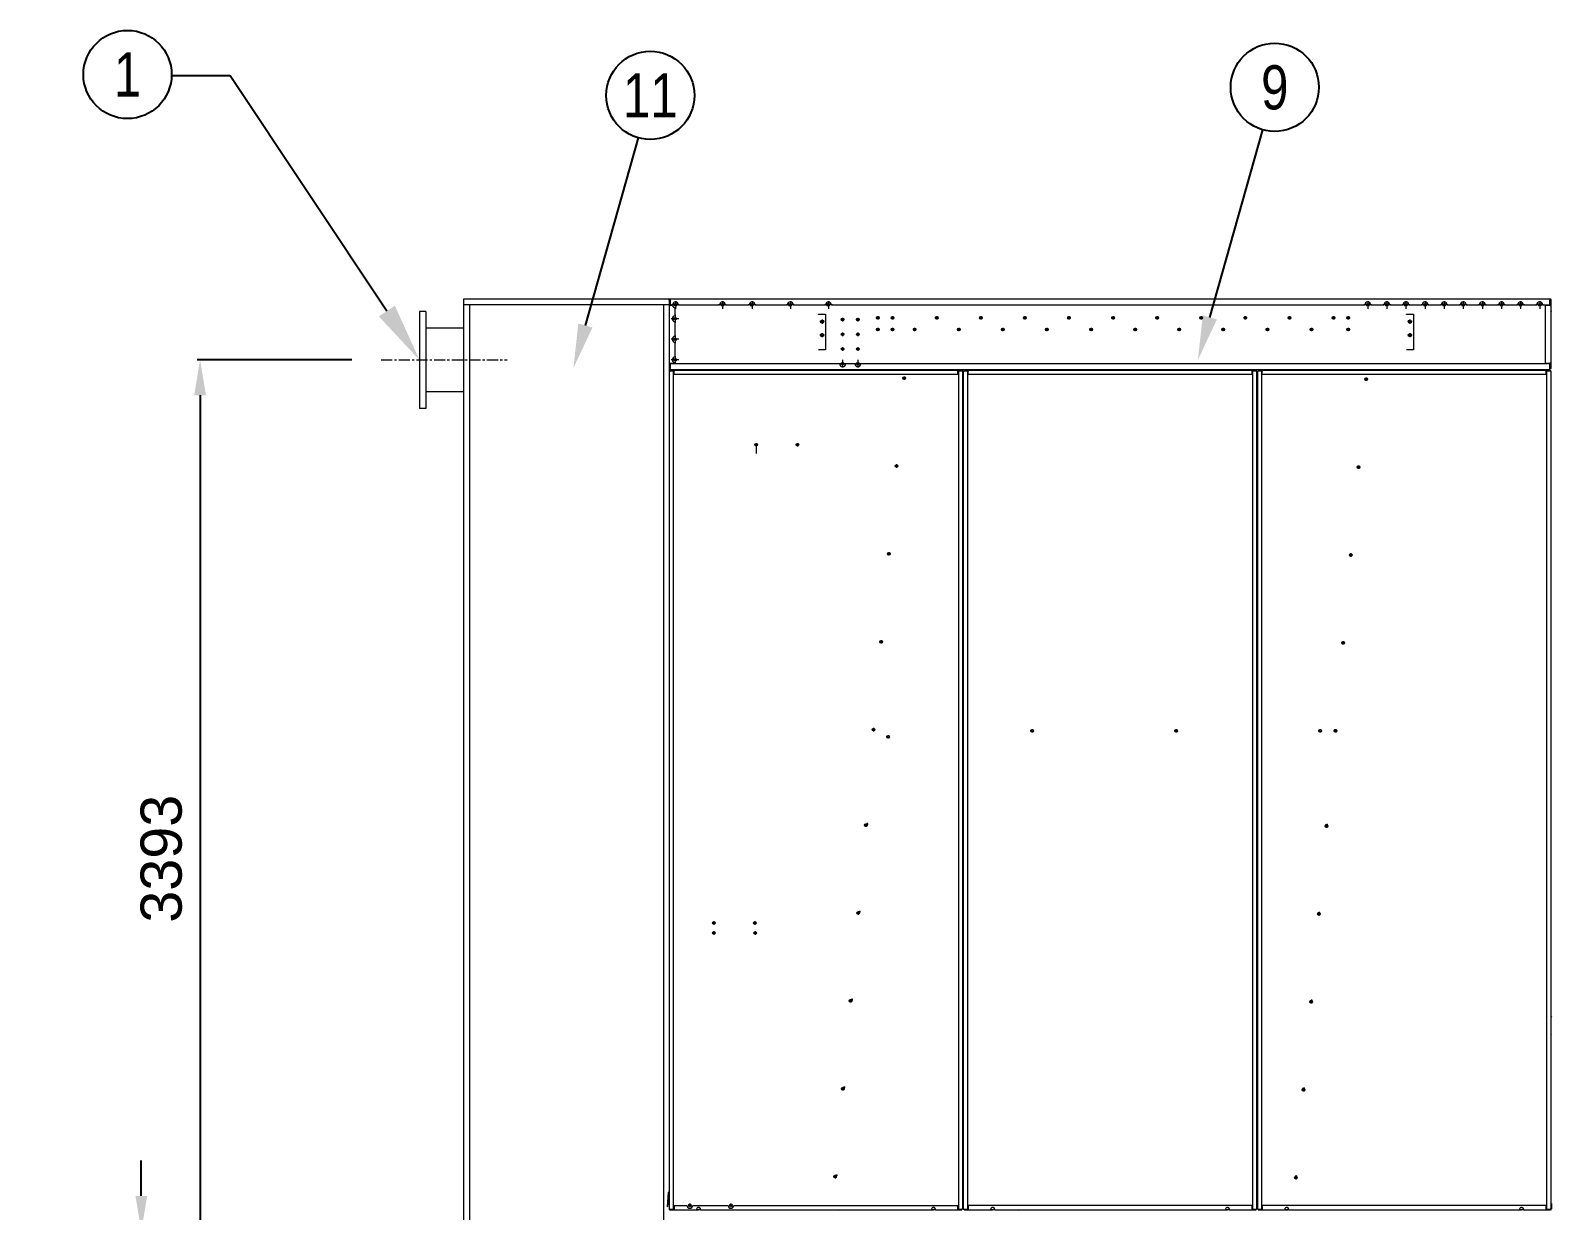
# Model space of a CAD drawing. Header units: millimetres. Extents: x -17070 to 42347, y -291348 to 30072.
# Drawn here: x 20860 to 26035, y 17359 to 21373 of the extents above; entities that cross this region are included whole.
import ezdxf
from ezdxf import colors
from ezdxf.entities.mleader import LeaderData, LeaderLine
from ezdxf.enums import TextEntityAlignment as Align
from ezdxf.math import Vec2, Vec3

# ---------------------------------------------------------------- set-up
doc = ezdxf.new("R2010")
doc.units = ezdxf.units.MM
doc.linetypes.add('CENTER', pattern=[2, 1.25, -0.25, 0.25, -0.25])
doc.linetypes.add('DASHDOT', pattern=[18.5, 12, -3, 0.5, -3])
for name, color, linetype in [('center', 1, 'CENTER'), ('냉각탑_dim', 1, 'Continuous'), ('냉각탑_text', 3, 'Continuous')]:
    doc.layers.add(name, color=color, linetype=linetype)
doc.styles.get("Standard").update_dxf_attribs({"font": 'arial.ttf'})
doc.dimstyles.new('1.40', dxfattribs={"dimscale": 20, "dimtxt": 1.5, "dimasz": 1, "dimexe": 0.5, "dimexo": 0.5, "dimgap": 0.5, "dimtad": 1, "dimdec": 0, "dimzin": 0, "dimdsep": 46, "dimtxsty": 'Standard', "dimcen": 0, "dimclrd": 2, "dimclre": 2, "dimclrt": 3, "dimadec": 0, "dimazin": 0, "dimtfac": 1, "dimtdec": 0, "dimtmove": 0, "dimatfit": 0, "dimfxl": 1, "dimtolj": 1, "dimtzin": 0, "dimlwd": -1, "dimlwe": -1, "dimarcsym": 0})

# ---------------------------------------------------------------- blocks, each defined once
blk = doc.blocks.new('*D892')
at = {"color": 2, "transparency": 16777216}
for p, q in [((21953.2, 20252.4), (21427.1, 20252.4)), ((21437.1, 20132.4), (21437.1, 16979.4)), ((22233.3, 16859.4), (21427.1, 16859.4))]:
    blk.add_line(p, q, dxfattribs=at)
for points in [[(21417.1, 20132.4), (21457.1, 20132.4), (21437.1, 20252.4)], [(21417.1, 16979.4), (21457.1, 16979.4), (21437.1, 16859.4)]]:
    blk.add_solid(points, dxfattribs=at)
at = {"layer": 'Defpoints', "color": 0, "transparency": 16777216}
for p in [(22053.2, 20252.4), (21437.1, 16859.4), (22333.3, 16859.4)]:
    blk.add_point(p, dxfattribs=at)
at = {"color": 3, "lineweight": 5, "transparency": 16777216, "insert": (21305.6, 18555.9), "char_height": 140, "attachment_point": 5, "rotation": 90}
blk.add_mtext('\\A1;3393', dxfattribs=at)
blk = doc.blocks.new('*D901')
at = {"color": 2, "transparency": 16777216}
for p, q in [((21237.1, 17409.4), (21237.1, 17529.4)), ((19406.3, 17289.4), (21247.1, 17289.4)), ((21237.1, 17289.4), (21237.1, 16859.4)), ((19675.8, 16859.4), (21247.1, 16859.4)), ((21237.1, 16739.4), (21237.1, 16184.9))]:
    blk.add_line(p, q, dxfattribs=at)
for points in [[(21217.1, 17409.4), (21257.1, 17409.4), (21237.1, 17289.4)], [(21217.1, 16739.4), (21257.1, 16739.4), (21237.1, 16859.4)]]:
    blk.add_solid(points, dxfattribs=at)
at = {"layer": 'Defpoints', "color": 0, "transparency": 16777216}
for p in [(19306.3, 17289.4), (19575.8, 16859.4), (21237.1, 16859.4)]:
    blk.add_point(p, dxfattribs=at)
at = {"color": 3, "lineweight": 5, "transparency": 16777216, "insert": (21105.6, 16402.2), "char_height": 140, "attachment_point": 5, "rotation": 90}
blk.add_mtext('\\A1;430', dxfattribs=at)
blk = doc.blocks.new('1')
at = {"lineweight": 20}
for p, q in [((23033.3, 20459.4), (22333.3, 20459.4)), ((22333.3, 20459.4), (22333.3, 16859.4)), ((23036.8, 20459.4), (23033.3, 20459.4)), ((23033.3, 20455.9), (23033.3, 20459.4)), ((23033.3, 20439.4), (22333.3, 20439.4)), ((22353.3, 20439.4), (22353.3, 16879.4))]:
    blk.add_line(p, q, dxfattribs=at)
at = {"color": 7, "lineweight": 20, "ltscale": 0.4625}
for p, q in [((23033.3, 20455.9), (23033.3, 20437.4)), ((23035.3, 20437.4), (23035.3, 20455.9)), ((26031.3, 20455.9), (26031.3, 20437.4)), ((26033.3, 20437.4), (26033.3, 20455.9)), ((23033.3, 20241.4), (23033.3, 20222.9)), ((23035.3, 20222.9), (23035.3, 20241.4)), ((26031.3, 20241.4), (26031.3, 20222.9)), ((26033.3, 20222.9), (26033.3, 20241.4)), ((26034.7, 17383.8), (26034.7, 17365.3)), ((26034.7, 17383.8), (26034.7, 17365.3))]:
    blk.add_line(p, q, dxfattribs=at)
at = {"color": 7, "lineweight": 20, "ltscale": 0.05}
for p, q in [((23035.3, 20455.9), (23033.3, 20455.9)), ((26031.3, 20455.9), (26033.3, 20455.9)), ((23035.3, 20222.9), (23033.3, 20222.9)), ((23075.3, 20217.4), (23075.3, 20219.4)), ((23371.3, 20219.4), (23371.3, 20217.4)), ((23393.3, 20219.4), (23393.3, 20217.4)), ((23415.3, 20219.4), (23415.3, 20217.4)), ((23505.1, 20217.4), (23505.1, 20219.4)), ((23566.3, 20217.4), (23566.3, 20219.4)), ((23596.3, 20219.4), (23596.3, 20217.4)), ((23598.3, 20217.4), (23598.3, 20219.4)), ((23600.3, 20219.4), (23600.3, 20217.4)), ((23602.3, 20219.4), (23602.3, 20217.4)), ((23699.8, 20217.4), (23699.8, 20219.4)), ((23701.8, 20219.4), (23701.8, 20217.4)), ((25505.1, 20217.4), (25505.1, 20219.4)), ((26031.3, 20222.9), (26033.3, 20222.9)), ((23033.2, 17422), (23031.3, 17422.1)), ((23028.9, 17372.2), (23026.9, 17372.3)), ((23505.1, 17361.4), (23505.1, 17359.4)), ((25505.1, 17361.4), (25505.1, 17359.4))]:
    blk.add_line(p, q, dxfattribs=at)
at = {"color": 7, "lineweight": 20, "ltscale": 0.0375}
for p, q in [((23035.3, 20455.9), (23036.8, 20455.9)), ((26031.3, 20455.9), (26029.8, 20455.9)), ((23035.3, 20222.9), (23036.8, 20222.9)), ((23036.4, 20215.8), (23036.4, 20214.3)), ((24029.2, 20215.8), (24029.2, 20214.3)), ((24036.9, 20215.8), (24036.9, 20214.3)), ((25029.7, 20215.8), (25029.7, 20214.3)), ((25037.4, 20215.8), (25037.4, 20214.3)), ((26031.3, 20222.9), (26029.8, 20222.9)), ((26030.2, 20215.8), (26030.2, 20214.3)), ((24033.8, 19012.4), (24032.3, 19012.4)), ((25034.3, 19012.4), (25032.8, 19012.4)), ((24033.8, 18968.4), (24032.3, 18968.4)), ((24033.8, 18951.4), (24032.3, 18951.4)), ((25034.3, 18968.4), (25032.8, 18968.4)), ((25034.3, 18951.4), (25032.8, 18951.4)), ((23036.4, 17363), (23036.4, 17364.5)), ((24029.2, 17363), (24029.2, 17364.5)), ((24036.9, 17363), (24036.9, 17364.5)), ((25029.7, 17363), (25029.7, 17364.5)), ((25037.4, 17363), (25037.4, 17364.5)), ((26030.2, 17363), (26030.2, 17364.5))]:
    blk.add_line(p, q, dxfattribs=at)
at = {"color": 7, "lineweight": 20}
for p, q in [((26029.8, 20459.4), (23036.8, 20459.4)), ((22183.3, 20417.4), (22183.3, 20087.4)), ((22205.3, 20417.4), (22183.3, 20417.4)), ((22205.3, 20417.4), (22205.3, 20087.4)), ((23013.3, 20439.4), (23013.3, 16879.4)), ((23033.3, 20437.4), (23033.3, 20241.4)), ((23053.3, 20402.4), (23053.3, 20429.4)), ((23064.3, 20439.4), (23204.3, 20439.4)), ((23224.3, 20439.4), (23305.3, 20439.4)), ((23325.3, 20439.4), (23435.3, 20439.4)), ((23455.3, 20439.4), (23565.3, 20439.4)), ((23541.5, 20407.9), (23565.1, 20407.9)), ((23565.1, 20407.9), (23565.1, 20286.4)), ((23585.3, 20439.4), (25399.8, 20439.4)), ((25419.8, 20439.4), (25464.8, 20439.4)), ((25484.8, 20439.4), (25529.8, 20439.4)), ((25541.5, 20407.9), (25565.1, 20407.9)), ((25549.8, 20439.4), (25594.8, 20439.4)), ((25565.1, 20407.9), (25565.1, 20286.4)), ((25614.8, 20439.4), (25659.8, 20439.4)), ((25679.8, 20439.4), (25724.8, 20439.4)), ((25744.8, 20439.4), (25789.8, 20439.4)), ((25809.8, 20439.4), (25854.8, 20439.4)), ((25874.8, 20439.4), (25919.8, 20439.4)), ((25939.8, 20439.4), (25984.8, 20439.4)), ((26004.8, 20439.4), (26029.8, 20439.4)), ((26013.3, 20437.4), (26013.3, 20241.4)), ((26033.3, 20241.4), (26033.3, 20437.4)), ((22333.3, 20360.5), (22205.3, 20360.5)), ((23053.3, 20332.4), (23053.3, 20382.4)), ((23053.3, 20262.4), (23053.3, 20312.4)), ((23613.3, 20239.4), (23036.8, 20239.4)), ((23565.1, 20286.4), (23541.5, 20286.4)), ((23664.8, 20239.4), (23633.3, 20239.4)), ((26029.8, 20239.4), (23684.8, 20239.4)), ((25565.1, 20286.4), (25541.5, 20286.4)), ((23033.3, 20214.3), (23033.3, 17364.5)), ((23036.8, 20219.4), (26029.8, 20219.4)), ((23048.3, 17364.5), (23048.3, 20214.3)), ((23049.9, 20217.4), (24015.7, 20217.4)), ((24015.7, 20202.4), (23049.9, 20202.4)), ((24017.3, 20214.3), (24017.3, 17364.5)), ((24032.3, 17364.5), (24032.3, 20214.3)), ((24033.8, 20214.3), (24033.8, 17364.5)), ((24048.8, 17364.5), (24048.8, 20214.3)), ((24050.4, 20217.4), (25016.2, 20217.4)), ((25016.2, 20202.4), (24050.4, 20202.4)), ((25017.8, 20214.3), (25017.8, 17364.5)), ((25032.8, 17364.5), (25032.8, 20214.3)), ((25034.3, 20214.3), (25034.3, 17364.5)), ((25049.3, 17364.5), (25049.3, 20214.3)), ((25050.9, 20217.4), (26016.7, 20217.4)), ((26016.7, 20202.4), (25050.9, 20202.4)), ((26018.3, 20214.3), (26018.3, 17364.5)), ((26033.3, 17364.5), (26033.3, 20214.3)), ((22333.3, 20144.2), (22205.3, 20144.2)), ((22205.3, 20087.4), (22183.3, 20087.4)), ((23026.9, 17372.3), (23031.3, 17422.1)), ((23028.9, 17372.2), (23033.2, 17422)), ((23049.9, 17376.4), (23093.3, 17376.4)), ((23049.9, 17361.4), (23126.5, 17361.4)), ((23113.2, 17376.4), (23233.3, 17376.4)), ((23140, 17361.4), (23925.5, 17361.4)), ((23253.2, 17376.4), (24015.7, 17376.4)), ((23939, 17361.4), (24015.7, 17361.4)), ((25016.2, 17376.4), (24050.4, 17376.4)), ((24050.4, 17361.4), (24127, 17361.4)), ((24140.5, 17361.4), (24926, 17361.4)), ((24939.5, 17361.4), (25016.2, 17361.4)), ((26016.7, 17376.4), (25050.9, 17376.4)), ((25050.9, 17361.4), (25127.5, 17361.4)), ((25141, 17361.4), (25926.5, 17361.4)), ((25940, 17361.4), (26016.7, 17361.4))]:
    blk.add_line(p, q, dxfattribs=at)
at = {"color": 7, "lineweight": 20, "ltscale": 0.0875}
for p, q in [((23036.8, 20459.4), (23036.8, 20455.9)), ((26029.8, 20459.4), (26029.8, 20455.9)), ((23033.3, 20437.4), (23036.8, 20437.4)), ((26033.3, 20437.4), (26029.8, 20437.4)), ((23033.3, 20241.4), (23036.8, 20241.4)), ((26033.3, 20241.4), (26029.8, 20241.4)), ((23036.8, 20219.4), (23036.8, 20222.9)), ((26029.8, 20219.4), (26029.8, 20222.9))]:
    blk.add_line(p, q, dxfattribs=at)
at = {"color": 7, "lineweight": 20, "ltscale": 0.4125}
for p, q in [((23036.8, 20455.9), (23036.8, 20439.4)), ((26029.8, 20439.4), (26029.8, 20455.9)), ((26029.8, 20437.4), (26013.3, 20437.4)), ((23036.8, 20241.4), (23053.3, 20241.4)), ((23036.8, 20239.4), (23036.8, 20222.9)), ((26013.3, 20241.4), (26029.8, 20241.4)), ((26029.8, 20222.9), (26029.8, 20239.4))]:
    blk.add_line(p, q, dxfattribs=at)
at = {"color": 7, "linetype": 'DASHDOT', "lineweight": 20}
for p, q in [((23054.3, 20452.4), (23054.3, 20426.4)), ((23214.3, 20452.4), (23214.3, 20426.4)), ((23315.3, 20452.4), (23315.3, 20426.4)), ((23445.3, 20452.4), (23445.3, 20426.4)), ((23575.3, 20452.4), (23575.3, 20426.4)), ((25409.8, 20452.4), (25409.8, 20426.4)), ((25474.8, 20452.4), (25474.8, 20426.4)), ((25539.8, 20452.4), (25539.8, 20426.4)), ((25604.8, 20452.4), (25604.8, 20426.4)), ((25669.8, 20452.4), (25669.8, 20426.4)), ((25734.8, 20452.4), (25734.8, 20426.4)), ((25799.8, 20452.4), (25799.8, 20426.4)), ((25864.8, 20452.4), (25864.8, 20426.4)), ((25929.8, 20452.4), (25929.8, 20426.4)), ((25994.8, 20452.4), (25994.8, 20426.4)), ((23066.3, 20392.4), (23040.3, 20392.4)), ((23067.3, 20439.4), (23041.3, 20439.4)), ((23053.3, 20405.4), (23053.3, 20379.4)), ((23227.3, 20439.4), (23201.3, 20439.4)), ((23328.3, 20439.4), (23302.3, 20439.4)), ((23458.3, 20439.4), (23432.3, 20439.4)), ((23588.3, 20439.4), (23562.3, 20439.4)), ((25422.8, 20439.4), (25396.8, 20439.4)), ((25487.8, 20439.4), (25461.8, 20439.4)), ((25552.8, 20439.4), (25526.8, 20439.4)), ((25617.8, 20439.4), (25591.8, 20439.4)), ((25682.8, 20439.4), (25656.8, 20439.4)), ((25747.8, 20439.4), (25721.8, 20439.4)), ((25812.8, 20439.4), (25786.8, 20439.4)), ((25877.8, 20439.4), (25851.8, 20439.4)), ((25942.8, 20439.4), (25916.8, 20439.4)), ((26007.8, 20439.4), (25981.8, 20439.4)), ((23066.3, 20322.4), (23040.3, 20322.4)), ((23053.3, 20335.4), (23053.3, 20309.4)), ((23066.3, 20252.4), (23040.3, 20252.4)), ((23053.3, 20265.4), (23053.3, 20239.4)), ((23636.3, 20239.4), (23610.3, 20239.4)), ((23623.3, 20252.4), (23623.3, 20226.4)), ((23687.8, 20239.4), (23661.8, 20239.4)), ((23674.8, 20252.4), (23674.8, 20226.4))]:
    blk.add_line(p, q, dxfattribs=at)
at = {"color": 7, "linetype": 'DASHDOT', "lineweight": 20, "ltscale": 0.292505}
for p, q in [((23314.3, 20445.2), (23314.3, 20433.5)), ((23444.3, 20445.2), (23444.3, 20433.5)), ((23574.3, 20445.2), (23574.3, 20433.5)), ((23623.3, 20395.2), (23623.3, 20383.5)), ((23674.8, 20395.2), (23674.8, 20383.5)), ((23743.3, 20401.2), (23743.3, 20389.5)), ((23793.3, 20401.2), (23793.3, 20389.5)), ((23943.3, 20401.2), (23943.3, 20389.5)), ((24093.3, 20401.2), (24093.3, 20389.5)), ((24243.3, 20401.2), (24243.3, 20389.5)), ((24393.3, 20401.2), (24393.3, 20389.5)), ((24543.3, 20401.2), (24543.3, 20389.5)), ((24693.3, 20401.2), (24693.3, 20389.5)), ((24843.3, 20401.2), (24843.3, 20389.5)), ((24993.3, 20401.2), (24993.3, 20389.5)), ((25143.3, 20401.2), (25143.3, 20389.5)), ((25293.3, 20401.2), (25293.3, 20389.5)), ((25343.3, 20401.2), (25343.3, 20389.5)), ((23623.3, 20345.2), (23623.3, 20333.5)), ((23674.8, 20345.2), (23674.8, 20333.5)), ((23743.3, 20361.2), (23743.3, 20349.5)), ((23793.3, 20361.2), (23793.3, 20349.5)), ((23868.3, 20361.2), (23868.3, 20349.5)), ((24018.3, 20361.2), (24018.3, 20349.5)), ((24168.3, 20361.2), (24168.3, 20349.5)), ((24318.3, 20361.2), (24318.3, 20349.5)), ((24468.3, 20361.2), (24468.3, 20349.5)), ((24618.3, 20361.2), (24618.3, 20349.5)), ((24768.3, 20361.2), (24768.3, 20349.5)), ((24918.3, 20361.2), (24918.3, 20349.5)), ((25068.3, 20361.2), (25068.3, 20349.5)), ((25218.3, 20361.2), (25218.3, 20349.5)), ((25343.3, 20361.2), (25343.3, 20349.5)), ((23623.3, 20295.2), (23623.3, 20283.5)), ((23674.8, 20295.2), (23674.8, 20283.5)), ((23329.3, 19969.7), (23329.3, 19958)), ((23469.3, 19969.7), (23469.3, 19958)), ((23780.6, 19598.5), (23780.6, 19586.8)), ((23754.4, 19299.6), (23754.4, 19287.9)), ((23728.3, 19000.7), (23728.3, 18989)), ((23707.8, 18670.2), (23696.1, 18670.2)), ((23681.6, 18371.4), (23669.9, 18371.4)), ((23655.5, 18072.5), (23643.8, 18072.5)), ((23629.4, 17773.7), (23617.7, 17773.7)), ((23603.2, 17474.8), (23591.5, 17474.8))]:
    blk.add_line(p, q, dxfattribs=at)
at = {"color": 7, "lineweight": 20, "ltscale": 0.1875}
blk.add_line((23036.8, 20439.4), (23044.3, 20439.4), dxfattribs=at)
at = {"color": 7, "lineweight": 20, "ltscale": 0.192551}
blk.add_line((23044.5, 20437.4), (23036.8, 20437.4), dxfattribs=at)
at = {"color": 7, "linetype": 'DASHDOT', "lineweight": 20, "ltscale": 0.292499}
for p, q in [((23320.1, 20439.4), (23308.4, 20439.4)), ((23450.1, 20439.4), (23438.4, 20439.4)), ((23580.1, 20439.4), (23568.4, 20439.4)), ((23749.1, 20395.4), (23737.4, 20395.4)), ((23799.1, 20395.4), (23787.4, 20395.4)), ((23949.1, 20395.4), (23937.4, 20395.4)), ((24099.1, 20395.4), (24087.4, 20395.4)), ((24249.1, 20395.4), (24237.4, 20395.4)), ((24399.1, 20395.4), (24387.4, 20395.4)), ((24549.1, 20395.4), (24537.4, 20395.4)), ((24699.1, 20395.4), (24687.4, 20395.4)), ((24849.1, 20395.4), (24837.4, 20395.4)), ((24999.1, 20395.4), (24987.4, 20395.4)), ((23629.1, 20389.4), (23617.4, 20389.4)), ((23629.1, 20339.4), (23617.4, 20339.4)), ((23680.6, 20389.4), (23668.9, 20389.4)), ((23680.6, 20339.4), (23668.9, 20339.4)), ((23749.1, 20355.4), (23737.4, 20355.4)), ((23799.1, 20355.4), (23787.4, 20355.4)), ((23874.1, 20355.4), (23862.4, 20355.4)), ((24024.1, 20355.4), (24012.4, 20355.4)), ((24174.1, 20355.4), (24162.4, 20355.4)), ((24324.1, 20355.4), (24312.4, 20355.4)), ((24474.1, 20355.4), (24462.4, 20355.4)), ((24624.1, 20355.4), (24612.4, 20355.4)), ((24774.1, 20355.4), (24762.4, 20355.4)), ((24924.1, 20355.4), (24912.4, 20355.4)), ((23629.1, 20289.4), (23617.4, 20289.4)), ((23680.6, 20289.4), (23668.9, 20289.4)), ((23838.7, 20190.3), (23827, 20190.3)), ((23832.8, 20196.2), (23832.8, 20184.5)), ((25404.4, 20192.4), (25404.4, 20180.7)), ((23335.1, 19963.9), (23323.4, 19963.9)), ((23475.1, 19963.9), (23463.4, 19963.9)), ((23812.5, 19891.5), (23800.8, 19891.5)), ((23806.7, 19897.3), (23806.7, 19885.6)), ((25378.3, 19893.5), (25378.3, 19881.8)), ((23786.4, 19592.6), (23774.7, 19592.6)), ((25352.2, 19594.7), (25352.2, 19583)), ((23760.3, 19293.8), (23748.6, 19293.8)), ((25331.9, 19290), (25320.2, 19290)), ((25326, 19295.8), (25326, 19284.1)), ((23734.1, 18994.9), (23722.4, 18994.9)), ((24267.6, 18996.6), (24267.6, 18984.9)), ((24757.6, 18996.6), (24757.6, 18984.9)), ((25247.6, 18996.6), (25247.6, 18984.9)), ((25299.9, 18996.9), (25299.9, 18985.2)), ((23783.5, 18970.2), (23771.8, 18970.2)), ((23777.7, 18976), (23777.7, 18964.3)), ((25305.7, 18991.1), (25294, 18991.1)), ((23701.9, 18676.1), (23701.9, 18664.4)), ((23675.8, 18377.2), (23675.8, 18365.5)), ((25243.7, 18373.8), (25243.7, 18362.1)), ((23190.6, 18337.4), (23178.9, 18337.4)), ((23184.8, 18343.2), (23184.8, 18331.5)), ((23330.6, 18337.4), (23318.9, 18337.4)), ((23324.8, 18343.2), (23324.8, 18331.5)), ((23191.1, 18303.4), (23179.4, 18303.4)), ((23185.3, 18309.2), (23185.3, 18297.5)), ((23331.1, 18303.4), (23319.4, 18303.4)), ((23325.3, 18309.2), (23325.3, 18297.5)), ((23649.7, 18078.4), (23649.7, 18066.7)), ((25217.6, 18075), (25217.6, 18063.3)), ((25165.3, 17477.2), (25165.3, 17465.5)), ((23109.1, 17377.4), (23097.4, 17377.4)), ((23103.3, 17383.2), (23103.3, 17371.5)), ((23249.1, 17377.4), (23237.4, 17377.4)), ((23243.3, 17383.2), (23243.3, 17371.5))]:
    blk.add_line(p, q, dxfattribs=at)
at = {"color": 7, "lineweight": 20, "ltscale": 0.023431}
for p, q in [((23541.5, 20407), (23541.5, 20407.9)), ((25541.5, 20407), (25541.5, 20407.9))]:
    blk.add_line(p, q, dxfattribs=at)
at = {"color": 7, "linetype": 'DASHDOT', "lineweight": 20, "ltscale": 0.2925}
for p, q in [((25149.1, 20395.4), (25137.4, 20395.4)), ((25299.1, 20395.4), (25287.4, 20395.4)), ((25349.1, 20395.4), (25337.4, 20395.4)), ((25074.1, 20355.4), (25062.4, 20355.4)), ((25224.1, 20355.4), (25212.4, 20355.4)), ((25349.1, 20355.4), (25337.4, 20355.4)), ((25410.3, 20186.5), (25398.6, 20186.5)), ((25384.1, 19887.7), (25372.4, 19887.7)), ((25358, 19588.8), (25346.3, 19588.8)), ((25253.4, 18990.8), (25241.7, 18990.8)), ((25275.7, 18666.8), (25264, 18666.8)), ((25249.5, 18368), (25237.8, 18368)), ((25223.4, 18069.1), (25211.7, 18069.1)), ((23623.5, 17779.5), (23623.5, 17767.8)), ((25197.3, 17770.3), (25185.6, 17770.3)), ((25191.4, 17776.1), (25191.4, 17764.4)), ((23597.4, 17480.6), (23597.4, 17468.9)), ((25171.1, 17471.4), (25159.4, 17471.4))]:
    blk.add_line(p, q, dxfattribs=at)
at = {"color": 7, "lineweight": 20, "ltscale": 0.012499}
for p, q in [((26035.3, 20419.4), (26034.8, 20419.4)), ((26035.3, 20417.4), (26034.8, 20417.4))]:
    blk.add_line(p, q, dxfattribs=at)
at = {"color": 7, "linetype": 'DASHDOT', "lineweight": 20, "ltscale": 0.357501}
for p, q in [((23560.4, 20382.4), (23546.1, 20382.4)), ((23560.4, 20336.4), (23546.1, 20336.4))]:
    blk.add_line(p, q, dxfattribs=at)
at = {"color": 7, "linetype": 'DASHDOT', "lineweight": 20, "ltscale": 0.357495}
for p, q in [((23553.3, 20389.5), (23553.3, 20375.2)), ((23553.3, 20343.5), (23553.3, 20329.2)), ((25553.3, 20389.5), (25553.3, 20375.2)), ((25553.3, 20343.5), (25553.3, 20329.2))]:
    blk.add_line(p, q, dxfattribs=at)
at = {"color": 7, "lineweight": 20, "ltscale": 0.053766}
for p, q in [((23622.2, 20342.2), (23624.3, 20342.2)), ((23673.7, 20342.2), (23675.8, 20342.2))]:
    blk.add_line(p, q, dxfattribs=at)
at = {"color": 7, "linetype": 'DASHDOT', "lineweight": 20, "ltscale": 0.3575}
for p, q in [((25560.4, 20382.4), (25546.1, 20382.4)), ((25560.4, 20336.4), (25546.1, 20336.4))]:
    blk.add_line(p, q, dxfattribs=at)
at = {"color": 7, "lineweight": 20, "ltscale": 0.025}
blk.add_line((23053.3, 20241.4), (23053.3, 20242.4), dxfattribs=at)
at = {"color": 7, "lineweight": 20, "ltscale": 0.214999}
blk.add_line((23033.3, 20222.9), (23033.3, 20214.3), dxfattribs=at)
at = {"color": 7, "lineweight": 20, "ltscale": 0.0775}
for p, q in [((23033.3, 20214.3), (23036.4, 20214.3)), ((23049.9, 20217.4), (23049.9, 20214.3)), ((24015.7, 20217.4), (24015.7, 20214.3)), ((24032.3, 20214.3), (24029.2, 20214.3)), ((24033.8, 20214.3), (24036.9, 20214.3)), ((24050.4, 20217.4), (24050.4, 20214.3)), ((25016.2, 20217.4), (25016.2, 20214.3)), ((25032.8, 20214.3), (25029.7, 20214.3)), ((25034.3, 20214.3), (25037.4, 20214.3)), ((25050.9, 20217.4), (25050.9, 20214.3)), ((26016.7, 20217.4), (26016.7, 20214.3)), ((26033.3, 20214.3), (26030.2, 20214.3)), ((23033.3, 17364.5), (23036.4, 17364.5)), ((23036.3, 17361.4), (23036.3, 17364.5)), ((23049.9, 17361.4), (23049.9, 17364.5)), ((24015.7, 17361.4), (24015.7, 17364.5)), ((24032.3, 17364.5), (24029.2, 17364.5)), ((24033.8, 17364.5), (24036.9, 17364.5)), ((24050.4, 17361.4), (24050.4, 17364.5)), ((25016.2, 17361.4), (25016.2, 17364.5)), ((25032.8, 17364.5), (25029.7, 17364.5)), ((25034.3, 17364.5), (25037.4, 17364.5)), ((25050.9, 17361.4), (25050.9, 17364.5)), ((26016.7, 17361.4), (26016.7, 17364.5)), ((26033.3, 17364.5), (26030.2, 17364.5))]:
    blk.add_line(p, q, dxfattribs=at)
at = {"color": 7, "lineweight": 20, "ltscale": 0.3375}
for p, q in [((23049.9, 20217.4), (23036.4, 20217.4)), ((23036.4, 20215.8), (23049.9, 20215.8)), ((24029.2, 20217.4), (24015.7, 20217.4)), ((24015.7, 20215.8), (24029.2, 20215.8)), ((24050.4, 20217.4), (24036.9, 20217.4)), ((24036.9, 20215.8), (24050.4, 20215.8)), ((25029.7, 20217.4), (25016.2, 20217.4)), ((25016.2, 20215.8), (25029.7, 20215.8)), ((25050.9, 20217.4), (25037.4, 20217.4)), ((25037.4, 20215.8), (25050.9, 20215.8)), ((26030.2, 20217.4), (26016.7, 20217.4)), ((26016.7, 20215.8), (26030.2, 20215.8)), ((23049.9, 17363), (23036.4, 17363)), ((23036.4, 17361.4), (23049.9, 17361.4)), ((24029.2, 17363), (24015.7, 17363)), ((24015.7, 17361.4), (24029.2, 17361.4)), ((24050.4, 17363), (24036.9, 17363)), ((24036.9, 17361.4), (24050.4, 17361.4)), ((25029.7, 17363), (25016.2, 17363)), ((25016.2, 17361.4), (25029.7, 17361.4)), ((25050.9, 17363), (25037.4, 17363)), ((25037.4, 17361.4), (25050.9, 17361.4)), ((26030.2, 17363), (26016.7, 17363)), ((26016.7, 17361.4), (26030.2, 17361.4))]:
    blk.add_line(p, q, dxfattribs=at)
at = {"color": 7, "lineweight": 20, "ltscale": 0.04}
for p, q in [((23036.4, 20217.4), (23036.4, 20215.8)), ((24029.2, 20217.4), (24029.2, 20215.8)), ((24036.9, 20217.4), (24036.9, 20215.8)), ((25029.7, 20217.4), (25029.7, 20215.8)), ((25037.4, 20217.4), (25037.4, 20215.8)), ((26030.2, 20217.4), (26030.2, 20215.8)), ((23036.4, 17361.4), (23036.4, 17363)), ((23126.5, 17361.4), (23126.5, 17363)), ((23140, 17361.4), (23140, 17363)), ((23925.5, 17361.4), (23925.5, 17363)), ((23939, 17361.4), (23939, 17363)), ((24029.2, 17361.4), (24029.2, 17363)), ((24036.9, 17361.4), (24036.9, 17363)), ((24127, 17361.4), (24127, 17363)), ((24140.5, 17361.4), (24140.5, 17363)), ((24926, 17361.4), (24926, 17363)), ((24939.5, 17361.4), (24939.5, 17363)), ((25029.7, 17361.4), (25029.7, 17363)), ((25037.4, 17361.4), (25037.4, 17363)), ((25127.5, 17361.4), (25127.5, 17363)), ((25141, 17361.4), (25141, 17363)), ((25926.5, 17361.4), (25926.5, 17363)), ((25940, 17361.4), (25940, 17363)), ((26030.2, 17361.4), (26030.2, 17363))]:
    blk.add_line(p, q, dxfattribs=at)
at = {"color": 7, "lineweight": 20, "ltscale": 0.2975}
for p, q in [((23048.3, 20214.3), (23036.4, 20214.3)), ((23049.9, 20202.4), (23049.9, 20214.3)), ((24015.7, 20202.4), (24015.7, 20214.3)), ((24029.2, 20214.3), (24017.3, 20214.3)), ((24048.8, 20214.3), (24036.9, 20214.3)), ((24050.4, 20202.4), (24050.4, 20214.3)), ((25016.2, 20202.4), (25016.2, 20214.3)), ((25029.7, 20214.3), (25017.8, 20214.3)), ((25049.3, 20214.3), (25037.4, 20214.3)), ((25050.9, 20202.4), (25050.9, 20214.3)), ((26016.7, 20202.4), (26016.7, 20214.3)), ((26030.2, 20214.3), (26018.3, 20214.3)), ((23036.4, 17364.5), (23048.3, 17364.5)), ((23049.9, 17376.4), (23049.9, 17364.5)), ((24015.7, 17364.5), (24015.7, 17376.4)), ((24017.3, 17364.5), (24029.2, 17364.5)), ((24036.9, 17364.5), (24048.8, 17364.5)), ((24050.4, 17376.4), (24050.4, 17364.5)), ((25016.2, 17364.5), (25016.2, 17376.4)), ((25017.8, 17364.5), (25029.7, 17364.5)), ((25037.4, 17364.5), (25049.3, 17364.5)), ((25050.9, 17376.4), (25050.9, 17364.5)), ((26016.7, 17364.5), (26016.7, 17376.4)), ((26018.3, 17364.5), (26030.2, 17364.5))]:
    blk.add_line(p, q, dxfattribs=at)
at = {"color": 7, "lineweight": 20, "ltscale": 0.049997}
for p, q in [((23535.1, 20219.4), (23535.1, 20217.4)), ((25535.1, 20219.4), (25535.1, 20217.4))]:
    blk.add_line(p, q, dxfattribs=at)
at = {"color": 7, "linetype": 'DASHDOT', "lineweight": 20, "ltscale": 0.195001}
for p, q in [((23836.8, 20190.2), (23829, 20190.2)), ((23832.9, 20194.1), (23832.9, 20186.3)), ((23329.4, 19967.6), (23329.4, 19959.8)), ((23473.2, 19963.7), (23465.4, 19963.7)), ((23469.3, 19967.6), (23469.3, 19959.8)), ((23810.7, 19891.3), (23802.9, 19891.3)), ((23806.8, 19895.2), (23806.8, 19887.4)), ((25380.6, 19887.7), (25372.8, 19887.7)), ((23784.5, 19592.5), (23776.7, 19592.5)), ((23780.6, 19596.4), (23780.6, 19588.6)), ((25354.4, 19588.8), (25346.6, 19588.8)), ((23758.4, 19293.6), (23750.6, 19293.6)), ((23754.5, 19297.5), (23754.5, 19289.7)), ((25324.4, 19293.8), (25324.4, 19286)), ((23732.3, 18994.7), (23724.5, 18994.7)), ((23728.4, 18998.6), (23728.4, 18990.8)), ((25298.2, 18995), (25298.2, 18987.2)), ((24761.6, 18990.4), (24753.8, 18990.4)), ((23702, 18674.2), (23702, 18666.4)), ((23710.2, 18673.9), (23702.4, 18673.9)), ((23706.3, 18677.8), (23706.3, 18670)), ((25270.2, 18674.7), (25270.2, 18666.9)), ((23684.1, 18375.1), (23676.3, 18375.1)), ((23680.2, 18379), (23680.2, 18371.2)), ((25244, 18375.8), (25244, 18368)), ((23188.7, 18337.5), (23180.9, 18337.5)), ((23184.8, 18341.4), (23184.8, 18333.6)), ((23328.7, 18337.5), (23320.9, 18337.5)), ((23324.8, 18341.4), (23324.8, 18333.6)), ((23188.8, 18303.6), (23181, 18303.6)), ((23328.8, 18303.6), (23321, 18303.6)), ((23657.9, 18076.2), (23650.1, 18076.2)), ((23654, 18080.1), (23654, 18072.3)), ((23631.8, 17777.4), (23624, 17777.4)), ((23605.6, 17478.5), (23597.8, 17478.5)), ((25165.6, 17479.3), (25165.6, 17471.5)), ((23247.1, 17377.4), (23239.3, 17377.4)), ((23243.2, 17381.3), (23243.2, 17373.5))]:
    blk.add_line(p, q, dxfattribs=at)
at = {"color": 7, "lineweight": 20, "ltscale": 0.050191}
for p, q in [((23852, 20219.4), (23852.2, 20217.4)), ((23854.2, 20217.4), (23854, 20219.4)), ((23861.6, 20219.4), (23861.4, 20217.4)), ((24471.2, 20219.4), (24471, 20217.4)), ((24471, 20217.4), (24471.2, 20219.4)), ((24776, 20219.4), (24775.8, 20217.4)), ((24775.8, 20217.4), (24776, 20219.4)), ((23567.4, 17361.4), (23567.2, 17359.4)), ((23607.4, 17359.4), (23607.5, 17361.4)), ((23608, 17361.4), (23607.8, 17359.4)), ((23611.6, 17361.4), (23611.4, 17359.4)), ((24221, 17359.4), (24221.2, 17361.4)), ((24221.2, 17361.4), (24221, 17359.4)), ((24525.8, 17359.4), (24526, 17361.4)), ((24526, 17361.4), (24525.8, 17359.4)), ((25175.5, 17359.4), (25175.7, 17361.4))]:
    blk.add_line(p, q, dxfattribs=at)
at = {"color": 7, "lineweight": 20, "ltscale": 0.05019}
for p, q in [((25385.4, 20217.4), (25385.6, 20219.4)), ((25135.6, 17361.4), (25135.4, 17359.4))]:
    blk.add_line(p, q, dxfattribs=at)
at = {"color": 7, "linetype": 'DASHDOT', "lineweight": 20, "ltscale": 0.195}
for p, q in [((25406.7, 20186.5), (25398.9, 20186.5)), ((25328.3, 19289.9), (25320.5, 19289.9)), ((25302.1, 18991.1), (25294.3, 18991.1)), ((25273.7, 18666.8), (25265.9, 18666.8)), ((25274.1, 18670.8), (25266.3, 18670.8)), ((25247.6, 18368), (25239.8, 18368)), ((25247.9, 18371.9), (25240.1, 18371.9)), ((25221.4, 18069.1), (25213.6, 18069.1)), ((25221.8, 18073.1), (25214, 18073.1)), ((23623.5, 17777.6), (23623.5, 17769.8)), ((23627.9, 17781.3), (23627.9, 17773.5)), ((25195.3, 17770.2), (25187.5, 17770.2)), ((25195.7, 17774.2), (25187.9, 17774.2)), ((25191.4, 17774.1), (25191.4, 17766.3)), ((25191.8, 17778.1), (25191.8, 17770.3)), ((23597.4, 17478.8), (23597.4, 17471)), ((23601.7, 17482.4), (23601.7, 17474.6)), ((25169.2, 17471.4), (25161.4, 17471.4)), ((25169.5, 17475.4), (25161.7, 17475.4)), ((25165.3, 17475.3), (25165.3, 17467.5))]:
    blk.add_line(p, q, dxfattribs=at)
at = {"color": 7, "linetype": 'DASHDOT', "lineweight": 20, "ltscale": 0.194995}
for p, q in [((25402.8, 20190.4), (25402.8, 20182.6)), ((23333.3, 19963.7), (23325.5, 19963.7)), ((25376.7, 19891.6), (25376.7, 19883.8)), ((25350.5, 19592.7), (25350.5, 19584.9)), ((24757.7, 18994.3), (24757.7, 18986.5)), ((23705.9, 18670.3), (23698.1, 18670.3)), ((23679.7, 18371.4), (23671.9, 18371.4)), ((23653.6, 18072.6), (23645.8, 18072.6)), ((23627.4, 17773.7), (23619.6, 17773.7)), ((23601.3, 17474.9), (23593.5, 17474.9))]:
    blk.add_line(p, q, dxfattribs=at)
at = {"color": 7, "lineweight": 20, "ltscale": 0.04994}
blk.add_line((25535.1, 20219.4), (25535.1, 20217.4), dxfattribs=at)
at = {"color": 0, "lineweight": 20}
blk.add_line((23329.4, 19963.9), (23329.4, 19933.9), dxfattribs=at)
at = {"color": 7, "linetype": 'DASHDOT', "lineweight": 20, "ltscale": 0.292502}
for p, q in [((24273.4, 18990.8), (24261.7, 18990.8)), ((24763.4, 18990.8), (24751.7, 18990.8)), ((25269.8, 18672.7), (25269.8, 18661))]:
    blk.add_line(p, q, dxfattribs=at)
at = {"color": 7, "linetype": 'DASHDOT', "lineweight": 20, "ltscale": 0.194998}
for p, q in [((25269.8, 18670.7), (25269.8, 18662.9)), ((23675.8, 18375.3), (23675.8, 18367.5)), ((25243.7, 18371.9), (25243.7, 18364.1)), ((23184.9, 18307.5), (23184.9, 18299.7)), ((23324.9, 18307.5), (23324.9, 18299.7)), ((23649.7, 18076.5), (23649.7, 18068.7)), ((25217.5, 18073), (25217.5, 18065.2)), ((25217.9, 18077), (25217.9, 18069.2))]:
    blk.add_line(p, q, dxfattribs=at)
at = {"color": 7, "lineweight": 20, "ltscale": 0.077786}
blk.add_line((26035.3, 18019.3), (26033.3, 18016.9), dxfattribs=at)
at = {"color": 7, "lineweight": 20, "ltscale": 0.05349}
blk.add_line((26033.3, 17962), (26035.3, 17961.3), dxfattribs=at)
blk.add_line((26033.3, 17962), (26035.3, 17961.3), dxfattribs=at)
at = {"color": 7, "lineweight": 20, "ltscale": 0.039896}
blk.add_line((26034.7, 17956.1), (26033.3, 17956.7), dxfattribs=at)
at = {"color": 7, "lineweight": 20, "ltscale": 0.012708}
for p, q in [((26034.7, 17956.1), (26035.3, 17956.1)), ((26034.7, 17383.8), (26035.3, 17383.8)), ((26035.3, 17383.8), (26034.7, 17383.8))]:
    blk.add_line(p, q, dxfattribs=at)
at = {"color": 7, "lineweight": 20, "ltscale": 0.000294144}
blk.add_line((23036.4, 17361.4), (23036.3, 17361.4), dxfattribs=at)
at = {"color": 7, "lineweight": 20, "ltscale": 0.168029}
for p, q in [((23126.5, 17363), (23133.3, 17363)), ((23126.5, 17361.4), (23133.3, 17361.4)), ((23140, 17363), (23133.3, 17363)), ((23140, 17361.4), (23133.3, 17361.4)), ((23925.5, 17363), (23932.3, 17363)), ((23925.5, 17361.4), (23932.3, 17361.4)), ((23939, 17363), (23932.3, 17363)), ((23939, 17361.4), (23932.3, 17361.4)), ((24127, 17363), (24133.8, 17363)), ((24127, 17361.4), (24133.8, 17361.4)), ((24140.5, 17363), (24133.8, 17363)), ((24140.5, 17361.4), (24133.8, 17361.4)), ((24926, 17363), (24932.8, 17363)), ((24926, 17361.4), (24932.8, 17361.4)), ((24939.5, 17363), (24932.8, 17363)), ((24939.5, 17361.4), (24932.8, 17361.4)), ((25127.5, 17363), (25134.3, 17363)), ((25127.5, 17361.4), (25134.3, 17361.4)), ((25141, 17363), (25134.3, 17363)), ((25141, 17361.4), (25134.3, 17361.4)), ((25926.5, 17363), (25933.3, 17363)), ((25926.5, 17361.4), (25933.3, 17361.4)), ((25940, 17363), (25933.3, 17363)), ((25940, 17361.4), (25933.3, 17361.4))]:
    blk.add_line(p, q, dxfattribs=at)
at = {"color": 7, "lineweight": 20, "ltscale": 0.049942}
for p, q in [((23535.1, 17361.4), (23535.1, 17359.4)), ((25535.1, 17361.4), (25535.1, 17359.4))]:
    blk.add_line(p, q, dxfattribs=at)
at = {"color": 7, "lineweight": 20, "ltscale": 0.049995}
for p, q in [((23535.1, 17361.4), (23535.1, 17359.4)), ((25535.1, 17361.4), (25535.1, 17359.4))]:
    blk.add_line(p, q, dxfattribs=at)
at = {"color": 7, "lineweight": 20, "ltscale": 0.114792}
blk.add_line((26030.2, 17363.8), (26034.7, 17363.8), dxfattribs=at)
at = {"color": 7, "lineweight": 20, "ltscale": 0.114793}
blk.add_line((26034.7, 17361.8), (26030.2, 17361.8), dxfattribs=at)
at = {"color": 7, "lineweight": 20, "ltscale": 0.037293}
blk.add_line((26033.3, 17365.3), (26034.7, 17365.3), dxfattribs=at)
at = {"color": 7, "lineweight": 20, "ltscale": 0.037353}
blk.add_line((26034.7, 17365.3), (26033.3, 17365.3), dxfattribs=at)
at = {"color": 7, "lineweight": 20}
for centre, radius in [((23054.3, 20439.4), 4.5), ((23214.3, 20439.4), 4.5), ((23314.3, 20439.4), 4.5), ((23444.3, 20439.4), 4.5), ((23574.3, 20439.4), 4.5), ((25409.8, 20439.4), 4.5), ((25474.8, 20439.4), 4.5), ((25539.8, 20439.4), 4.5), ((25604.8, 20439.4), 4.5), ((25669.8, 20439.4), 4.5), ((25734.8, 20439.4), 4.5), ((25799.8, 20439.4), 4.5), ((25864.8, 20439.4), 4.5), ((25929.8, 20439.4), 4.5), ((25994.8, 20439.4), 4.5), ((23053.3, 20392.4), 4.5), ((23053.3, 20392.4), 3), ((23054.3, 20439.4), 3), ((23214.3, 20439.4), 3), ((23314.3, 20439.4), 3), ((23444.3, 20439.4), 3), ((23574.3, 20439.4), 3), ((23623.3, 20389.4), 4.5), ((23623.3, 20389.4), 3), ((23674.8, 20389.4), 4.5), ((23674.8, 20389.4), 3), ((23743.3, 20395.4), 4.5), ((23743.3, 20395.4), 3), ((23793.3, 20395.4), 4.5), ((23793.3, 20395.4), 3), ((23943.3, 20395.4), 4.5), ((23943.3, 20395.4), 3), ((24093.3, 20395.4), 4.5), ((24093.3, 20395.4), 3), ((24243.3, 20395.4), 4.5), ((24243.3, 20395.4), 3), ((24393.3, 20395.4), 4.5), ((24393.3, 20395.4), 3), ((24543.3, 20395.4), 4.5), ((24543.3, 20395.4), 3), ((24693.3, 20395.4), 4.5), ((24693.3, 20395.4), 3), ((24843.3, 20395.4), 4.5), ((24843.3, 20395.4), 3), ((24993.3, 20395.4), 4.5), ((24993.3, 20395.4), 3), ((25143.3, 20395.4), 4.5), ((25143.3, 20395.4), 3), ((25293.3, 20395.4), 4.5), ((25293.3, 20395.4), 3), ((25343.3, 20395.4), 4.5), ((25343.3, 20395.4), 3), ((25409.8, 20439.4), 3), ((25474.8, 20439.4), 3), ((25539.8, 20439.4), 3), ((25604.8, 20439.4), 3), ((25669.8, 20439.4), 3), ((25734.8, 20439.4), 3), ((25799.8, 20439.4), 3), ((25864.8, 20439.4), 3), ((25929.8, 20439.4), 3), ((25994.8, 20439.4), 3), ((23553.3, 20382.4), 5.5), ((23553.3, 20336.4), 5.5), ((23553.3, 20382.4), 4.5), ((23553.3, 20336.4), 4.5), ((23623.3, 20339.4), 4.5), ((23623.3, 20339.4), 3), ((23674.8, 20339.4), 4.5), ((23674.8, 20339.4), 3), ((23743.3, 20355.4), 4.5), ((23743.3, 20355.4), 3), ((23793.3, 20355.4), 4.5), ((23793.3, 20355.4), 3), ((23868.3, 20355.4), 4.5), ((23868.3, 20355.4), 3), ((24018.3, 20355.4), 4.5), ((24018.3, 20355.4), 3), ((24168.3, 20355.4), 4.5), ((24168.3, 20355.4), 3), ((24318.3, 20355.4), 4.5), ((24318.3, 20355.4), 3), ((24468.3, 20355.4), 4.5), ((24468.3, 20355.4), 3), ((24618.3, 20355.4), 4.5), ((24618.3, 20355.4), 3), ((24768.3, 20355.4), 4.5), ((24768.3, 20355.4), 3), ((24918.3, 20355.4), 4.5), ((24918.3, 20355.4), 3), ((25068.3, 20355.4), 4.5), ((25068.3, 20355.4), 3), ((25218.3, 20355.4), 4.5), ((25218.3, 20355.4), 3), ((25343.3, 20355.4), 4.5), ((25343.3, 20355.4), 3), ((25553.3, 20382.4), 5.5), ((25553.3, 20336.4), 5.5), ((25553.3, 20382.4), 4.5), ((25553.3, 20336.4), 4.5), ((23053.3, 20322.4), 4.5), ((23053.3, 20322.4), 3), ((23623.3, 20289.4), 4.5), ((23623.3, 20289.4), 3), ((23674.8, 20289.4), 4.5), ((23674.8, 20289.4), 3), ((23053.3, 20252.4), 4.5), ((23053.3, 20252.4), 3), ((23623.3, 20239.4), 4.5), ((23623.3, 20239.4), 3), ((23674.8, 20239.4), 4.5), ((23674.8, 20239.4), 3), ((23832.8, 20190.3), 4.5), ((23832.9, 20190.2), 3), ((25404.4, 20186.5), 4.5), ((23329.3, 19963.9), 4.5), ((23329.4, 19963.7), 3), ((23469.3, 19963.9), 4.5), ((23469.3, 19963.7), 3), ((23806.7, 19891.5), 4.5), ((23806.8, 19891.3), 3), ((25378.3, 19887.7), 4.5), ((23780.6, 19592.6), 4.5), ((23780.6, 19592.5), 3), ((25352.2, 19588.8), 4.5), ((23754.4, 19293.8), 4.5), ((23754.5, 19293.6), 3), ((25326, 19290), 4.5), ((23728.3, 18994.9), 4.5), ((23728.4, 18994.7), 3), ((24267.6, 18990.8), 4.5), ((24757.6, 18990.8), 4.5), ((25247.6, 18990.8), 4.5), ((25299.9, 18991.1), 4.5), ((23777.7, 18970.2), 4.5), ((24757.7, 18990.4), 3), ((23701.9, 18670.2), 4.5), ((23702, 18670.3), 3), ((25269.8, 18666.8), 4.5), ((23675.8, 18371.4), 4.5), ((23675.8, 18371.4), 3), ((23184.8, 18337.4), 4.5), ((23184.8, 18337.5), 3), ((23324.8, 18337.4), 4.5), ((23324.8, 18337.5), 3), ((25243.7, 18368), 4.5), ((23185.3, 18303.4), 4.5), ((23184.9, 18303.6), 3), ((23325.3, 18303.4), 4.5), ((23324.9, 18303.6), 3), ((23649.7, 18072.5), 4.5), ((23649.7, 18072.6), 3), ((25217.6, 18069.1), 4.5), ((23623.5, 17773.7), 4.5), ((23623.5, 17773.7), 3), ((25191.4, 17770.3), 4.5), ((23597.4, 17474.8), 4.5), ((23597.4, 17474.9), 3), ((25165.3, 17471.4), 4.5), ((23103.3, 17377.4), 4.5), ((23103.3, 17377.4), 3), ((23243.3, 17377.4), 4.5), ((23243.2, 17377.4), 3)]:
    blk.add_circle(centre, radius, dxfattribs=at)
for centre, radius, start, end in [((23036.8, 20455.8), 3.56, 91.0452, 178.9548), ((23036.8, 20455.8), 1.56, 92.3804, 177.6205), ((23054.3, 20439.4), 10, 0, 180), ((23214.3, 20439.4), 10, 0, 180), ((23315.3, 20439.4), 10, 0, 180), ((23445.3, 20439.4), 10, 0, 180), ((23575.3, 20439.4), 10, 0, 180), ((25409.8, 20439.4), 10, 0, 180), ((25474.8, 20439.4), 10, 0, 180), ((25539.8, 20439.4), 10, 0, 180), ((25604.8, 20439.4), 10, 0, 180), ((25669.8, 20439.4), 10, 0, 180), ((25734.8, 20439.4), 10, 0, 180), ((25799.8, 20439.4), 10, 0, 180), ((25864.8, 20439.4), 10, 0, 180), ((25929.8, 20439.4), 10, 0, 180), ((25994.8, 20439.4), 10, 0, 180), ((26029.8, 20455.9), 3.5, 0, 90), ((26029.8, 20455.9), 1.5, 0, 90), ((23053.3, 20392.4), 10, 90, 270), ((23054.3, 20439.4), 10, 191.537, 264.2608), ((26034.8, 20420.9), 1.5, 180, 270), ((26034.8, 20420.9), 3.5, 244.6225, 270), ((23053.3, 20322.4), 10, 90, 270), ((23053.3, 20252.4), 10, 90, 270), ((23623.3, 20239.4), 10, 180, 0), ((23674.8, 20239.4), 10, 180, 0), ((23581.3, 20217.4), 6, 160.5285, 180), ((23581.3, 20217.4), 4.5, 153.6122, 180), ((23581.3, 20217.4), 4.5, 360, 26.3878), ((23581.3, 20217.4), 6, 0, 19.4715), ((25402.8, 20186.5), 3, 210.7279, 150.2124), ((25376.7, 19887.7), 3, 210.7279, 150.2124), ((25350.5, 19588.8), 3, 210.7279, 150.2124), ((25324.4, 19289.9), 3, 210.7279, 150.2124), ((25298.2, 18991.1), 3, 210.7279, 150.2124), ((23706.3, 18673.9), 3, 200.5288, 239.4712), ((25270.2, 18670.8), 3, 186.3049, 343.766), ((25269.8, 18666.8), 3, 36.8103, 133.1897), ((23680.2, 18375.1), 3, 200.5288, 239.4712), ((25244, 18371.9), 3, 186.3049, 343.766), ((25243.7, 18368), 3, 36.8103, 133.1897), ((23654, 18076.2), 3, 200.5288, 239.4712), ((25217.9, 18073.1), 3, 186.3049, 343.766), ((25217.5, 18069.1), 3, 36.8103, 133.1897), ((23627.9, 17777.4), 3, 200.5288, 239.4712), ((25191.8, 17774.2), 3, 186.3049, 343.766), ((25191.4, 17770.2), 3, 36.8103, 133.1897), ((23601.7, 17478.5), 3, 200.5288, 239.4712), ((25165.6, 17475.4), 3, 186.3049, 343.766), ((25165.3, 17471.4), 3, 36.8103, 133.1897), ((23036.3, 17364.5), 3.1, 175, 270), ((23036.3, 17364.5), 1.5, 180, 270), ((23103.3, 17377.4), 10, 185.7392, 354.2608), ((23142.4, 17362.7), 16.1, 173.4757, 179.6789), ((23133.3, 17363.3), 7, 9.8709, 170.1291), ((23124.1, 17362.7), 16.2, 0.3311, 6.523), ((23243.3, 17377.4), 10, 185.7392, 354.2608), ((23310.1, 17364.5), 3.1, 270, 270.2606), ((23941.4, 17362.7), 16.2, 173.4769, 179.6689), ((23932.3, 17363.3), 7, 9.8709, 170.1291), ((23923.1, 17362.7), 16.2, 0.3311, 6.523), ((24142.9, 17362.7), 16.1, 173.4757, 179.6789), ((24133.8, 17363.3), 7, 9.8709, 170.1291), ((24124.6, 17362.7), 16.2, 0.3311, 6.523), ((24941.9, 17362.7), 16.2, 173.4769, 179.6689), ((24932.8, 17363.3), 7, 9.8709, 170.1291), ((24923.6, 17362.7), 16.2, 0.3311, 6.523), ((25143.4, 17362.7), 16.1, 173.4757, 179.6789), ((25134.3, 17363.3), 7, 9.8709, 170.1291), ((25125.1, 17362.7), 16.2, 0.3311, 6.523), ((25942.4, 17362.7), 16.2, 173.4769, 179.6689), ((25933.3, 17363.3), 7, 9.8709, 170.1291), ((25924.1, 17362.7), 16.2, 0.3311, 6.523), ((26034.7, 17365.3), 1.5, 270, 289.8069), ((26034.7, 17365.3), 3.5, 270, 278.3501)]:
    blk.add_arc(centre, radius, start, end, dxfattribs=at)
for points in [[(23126.3, 17363.4), (23126.3, 17363.2), (23126.3, 17363.1), (23126.4, 17363), (23126.5, 17363), (23126.5, 17363)], [(23140.2, 17363.4), (23140.2, 17363.2), (23140.2, 17363.1), (23140.1, 17363), (23140.1, 17363), (23140, 17363)], [(23925.3, 17363.4), (23925.3, 17363.2), (23925.3, 17363.1), (23925.4, 17363), (23925.5, 17363), (23925.5, 17363)], [(23939.2, 17363.4), (23939.2, 17363.2), (23939.2, 17363.1), (23939.1, 17363), (23939.1, 17363), (23939, 17363)], [(24126.8, 17363.4), (24126.8, 17363.2), (24126.8, 17363.1), (24126.9, 17363), (24127, 17363), (24127, 17363)], [(24140.7, 17363.4), (24140.7, 17363.2), (24140.7, 17363.1), (24140.6, 17363), (24140.6, 17363), (24140.5, 17363)], [(24925.8, 17363.4), (24925.8, 17363.2), (24925.8, 17363.1), (24925.9, 17363), (24926, 17363), (24926, 17363)], [(24939.7, 17363.4), (24939.7, 17363.2), (24939.7, 17363.1), (24939.6, 17363), (24939.6, 17363), (24939.5, 17363)], [(25127.3, 17363.4), (25127.3, 17363.2), (25127.3, 17363.1), (25127.4, 17363), (25127.5, 17363), (25127.5, 17363)], [(25141.2, 17363.4), (25141.2, 17363.2), (25141.2, 17363.1), (25141.1, 17363), (25141.1, 17363), (25141, 17363)], [(25926.3, 17363.4), (25926.3, 17363.2), (25926.3, 17363.1), (25926.4, 17363), (25926.5, 17363), (25926.5, 17363)], [(25940.2, 17363.4), (25940.2, 17363.2), (25940.2, 17363.1), (25940.1, 17363), (25940.1, 17363), (25940, 17363)]]:
    blk.add_open_spline(points, degree=5, dxfattribs=at)
for points in [[(23126.3, 17362.8), (23126.3, 17362.4), (23126.3, 17362.1), (23126.3, 17361.8), (23126.4, 17361.6), (23126.4, 17361.4), (23126.5, 17361.4), (23126.5, 17361.4), (23126.5, 17361.4)], [(23140.3, 17362.8), (23140.3, 17362.4), (23140.2, 17362.1), (23140.2, 17361.8), (23140.2, 17361.6), (23140.1, 17361.4), (23140, 17361.4), (23140, 17361.4), (23140, 17361.4)], [(23925.3, 17362.8), (23925.3, 17362.4), (23925.3, 17362.1), (23925.3, 17361.8), (23925.4, 17361.6), (23925.4, 17361.4), (23925.5, 17361.4), (23925.5, 17361.4), (23925.5, 17361.4)], [(23939.3, 17362.8), (23939.3, 17362.4), (23939.2, 17362.1), (23939.2, 17361.8), (23939.2, 17361.6), (23939.1, 17361.4), (23939, 17361.4), (23939, 17361.4), (23939, 17361.4)], [(24126.8, 17362.8), (24126.8, 17362.4), (24126.8, 17362.1), (24126.8, 17361.8), (24126.9, 17361.6), (24126.9, 17361.4), (24127, 17361.4), (24127, 17361.4), (24127, 17361.4)], [(24140.8, 17362.8), (24140.8, 17362.4), (24140.7, 17362.1), (24140.7, 17361.8), (24140.7, 17361.6), (24140.6, 17361.4), (24140.5, 17361.4), (24140.5, 17361.4), (24140.5, 17361.4)], [(24925.8, 17362.8), (24925.8, 17362.4), (24925.8, 17362.1), (24925.8, 17361.8), (24925.9, 17361.6), (24925.9, 17361.4), (24926, 17361.4), (24926, 17361.4), (24926, 17361.4)], [(24939.8, 17362.8), (24939.8, 17362.4), (24939.7, 17362.1), (24939.7, 17361.8), (24939.7, 17361.6), (24939.6, 17361.4), (24939.5, 17361.4), (24939.5, 17361.4), (24939.5, 17361.4)], [(25127.3, 17362.8), (25127.3, 17362.4), (25127.3, 17362.1), (25127.3, 17361.8), (25127.4, 17361.6), (25127.4, 17361.4), (25127.5, 17361.4), (25127.5, 17361.4), (25127.5, 17361.4)], [(25141.3, 17362.8), (25141.3, 17362.4), (25141.2, 17362.1), (25141.2, 17361.8), (25141.2, 17361.6), (25141.1, 17361.4), (25141, 17361.4), (25141, 17361.4), (25141, 17361.4)], [(25926.3, 17362.8), (25926.3, 17362.4), (25926.3, 17362.1), (25926.3, 17361.8), (25926.4, 17361.6), (25926.4, 17361.4), (25926.5, 17361.4), (25926.5, 17361.4), (25926.5, 17361.4)], [(25940.3, 17362.8), (25940.3, 17362.4), (25940.2, 17362.1), (25940.2, 17361.8), (25940.2, 17361.6), (25940.1, 17361.4), (25940, 17361.4), (25940, 17361.4), (25940, 17361.4)]]:
    blk.add_open_spline(points, degree=5, knots=[0, 0, 0, 0, 0, 0, 3.570616, 3.570616, 3.570616, 4.974883, 4.974883, 4.974883, 4.974883, 4.974883, 4.974883], dxfattribs=at)
at = {"layer": 'center', "lineweight": 20, "ltscale": 30}
blk.add_line((22053.2, 20252.4), (22482.2, 20252.4), dxfattribs=at)
at = {"layer": '냉각탑_dim', "lineweight": -3}
for points in [[(24896.8, 20390.1), (24832, 20252.6), (24848.6, 20403.7)], [(22772.2, 20362.7), (22707.4, 20225.1), (22724, 20376.3)]]:
    blk.add_solid(points, dxfattribs=at)

msp = doc.modelspace()

# ---------------------------------------------------------------- linework, layer by layer
at = {"layer": '냉각탑_dim', "linetype": 'ByBlock', "lineweight": -3}
for points in [[(24872.7, 20396.9), (25052.8, 21035)], [(22748.1, 20369.5), (22928.2, 21007.6)]]:
    msp.add_lwpolyline(points, dxfattribs=at)
for centre in [(21190.2, 21222.8), (25093.5, 21179.4), (22968.9, 21151.9)]:
    msp.add_circle(centre, 150, dxfattribs=at)

# ---------------------------------------------------------------- block references
msp.add_blockref('1', (0, 0))

# ---------------------------------------------------------------- texts
at = {"layer": '냉각탑_text', "width": 0.8}
for s, p in [('1', (21190.2, 21222.8)), ('11', (22968.9, 21151.9)), ('9', (25093.5, 21179.4))]:
    msp.add_text(s, height=150, dxfattribs=at).set_placement(p, align=Align.MIDDLE_CENTER)

# ---------------------------------------------------------------- dimensions: what is measured, and where the dimension line sits
at = {"lineweight": 5}
for base, p1, p2, picture, middle in [((21437.1, 16859.4), (22053.2, 20252.4), (22333.3, 16859.4), '*D892', (21305.6, 18555.9)), ((21237.1, 16859.4), (19306.3, 17289.4), (19575.8, 16859.4), '*D901', (21105.6, 16402.2))]:
    dim = msp.add_linear_dim(base=base, p1=p1, p2=p2, angle=90, dimstyle='1.40', override={"dimtxt": 7, "dimasz": 6, "dimexo": 5, "dimgap": 3}, dxfattribs=at)
    dim.commit()
    dim.dimension.update_dxf_attribs({"geometry": picture, "text_midpoint": middle})

# ---------------------------------------------------------------- leaders
at = {"layer": '냉각탑_dim', "lineweight": -3}
ml = msp.add_multileader_mtext('Standard', dxfattribs=at)
ml.set_content('')
ml.set_leader_properties(color=256)
ml.build(insert=Vec2(0, 0))
ml.multileader.update_dxf_attribs({"text_right_attachment_type": 6, "dogleg_length": 5, "arrow_head_size": 199.5, "scale": 30})
ctx = ml.context
ctx.base_point, ctx.scale, ctx.char_height, ctx.arrow_head_size, ctx.landing_gap_size, ctx.plane_origin = Vec3(21340.2, 21218.1), 30, 7.18, 199.5, 3.59, Vec3(21932.1, 20876.3)
ctx.right_attachment, ctx.text_align_type = 6, 2
notes = []
notes.append((ctx, [(0, (1, 1, 0), (21539.7, 21218.1), (-1, 0), 199.5, [(0, [(22183.3, 20252.4)], 0, [])])]))
ctx.mtext, ml.multileader.dxf.content_type = None, 0
for ctx, leaders in notes:
    for number, flags, end, landing, length, lines in leaders:
        leader = LeaderData()
        leader.index, (leader.has_last_leader_line, leader.has_dogleg_vector, leader.attachment_direction) = number, flags
        leader.last_leader_point, leader.dogleg_vector, leader.dogleg_length = Vec3(end), Vec3(landing), length
        for number, points, colour, breaks in lines:
            line = LeaderLine()
            line.index, line.vertices, line.color, line.breaks = number, Vec3.list(points), colors.encode_raw_color(colour), breaks
            leader.lines.append(line)
        ctx.leaders.append(leader)

doc.saveas('drawing.dxf')
